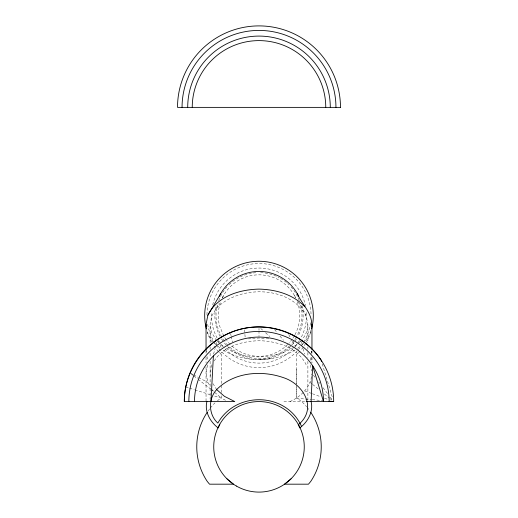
<?xml version="1.0" encoding="UTF-8"?>
<svg xmlns="http://www.w3.org/2000/svg" width="518" height="518" viewBox="0 0 518 518"><rect width="100%" height="100%" fill="white"/><g stroke="black" fill="none" stroke-linecap="round" stroke-linejoin="round"><path stroke-width="0.39" stroke-dasharray="2.59 1.94" d="M310.567 360.301L310.981 356.455M311.396 352.616L311.558 351.075M210.114 342.838L210.114 324.404L211.784 315.967L219.263 303.354M207.699 364.912L206.041 373.284L207.847 382.426L210.289 386.357M211.784 364.853L210.114 373.284L211.027 377.887M298.258 302.13C306.391 312.898 312.373 327.855 302.149 339.387M310.755 330.497L310.152 333.54L305.27 341.401M289.944 401.573C301.107 396.743 311.02 386.693 311.804 374.048M213.552 354.098L215.009 348.711M216.051 344.865L217.508 339.478M222.235 297.928L223.724 295.208M214.225 360.923C223.459 346.063 242.508 341.252 259 340.695C277.065 341.077 297.811 347.416 306.216 364.853M216.666 308.106C239.361 284.887 289.873 285.573 306.216 315.967M294.761 346.406L298.349 343.292M298.944 342.774L301.334 340.695M297.649 348.323L301.256 345.189M301.858 344.664L304.862 342.055M217.418 400.841L221.659 397.358L221.659 395.765M293.564 347.448C273.083 359.88 245.694 360.101 225.11 347.792M295.072 350.071C273.374 362.807 244.625 362.807 222.928 350.071M259 359.706L270.422 358.203M248.517 338.901L251.742 338.617M252.551 338.545L259 337.982L265.449 338.545M283.948 401.573L305.853 401.573M266.258 338.617L269.483 338.901M296.445 398.251L311.499 399.598M312.289 399.663L323.381 400.654M185.755 387.004L188.798 387.963M189.562 388.202L194.133 389.64M194.891 389.879L210.127 394.664M214.698 396.095L221.555 398.251L226.754 400.913M304.862 390.941L311.687 393.46M312.445 393.738L320.791 396.82M324.579 398.219L328.373 399.618M192.858 374.508L190.002 372.999L193.13 375.42M193.57 374.883L197.857 377.143M198.569 377.518L207.847 382.426M193.751 375.906L197.507 378.813M198.129 379.299L210.638 388.999M211.26 389.484L221.555 398.251M310.152 382.426L312.011 383.935M312.626 384.44L318.823 389.478M324.391 394.017L329.351 398.051M329.966 398.549L331.824 400.064M296.322 386.933L296.341 397.358L303.004 402.829A62.238 62.238 0 0 1 306.617 406.766M217.262 341.22L220.254 343.816M220.849 344.334L224.436 347.448M214.342 343.104L217.346 345.713M217.948 346.231L220.351 348.323M260.787 328.496L262.574 330.102M265.553 332.77L269.729 336.512M274.559 329.526L277.046 332.524M280.018 336.117L283.495 340.313M313.403 375.174L315.339 377.687M318.719 382.09L319.684 383.346M323.064 387.742L327.408 393.402M330.303 397.176L332.718 400.317M216.666 340.695L211.784 332.841L210.114 324.404M213.138 342.055L207.847 333.54L207.245 330.497M212.989 383.657L216.666 389.581M212.322 389.627L213.138 390.941M294.276 295.208L295.869 297.979M288.733 334.634L290.281 337.367M292.592 341.479L295.674 346.956M218.13 340.838L218.751 342.204M220.001 344.923L221.555 348.323M223.724 335.942L219.651 326.12A40.734 40.734 0 0 1 220.804 301.411M322.261 363.927L332.75 398.504M300.906 341.019L301.949 344.865M302.991 348.711L304.448 354.098M230.581 333.359L231.067 335.696M231.229 336.473L232.362 341.932M310.301 364.912L311.506 371.005M206.274 349.533L206.604 352.616M207.019 356.455L207.433 360.301M244.554 329.882L245.169 337.632M311.823 351.139L311.836 353.516M311.862 357.465L311.888 362.211M296.315 383.728L296.27 354.856L297.403 353.982A54.312 54.312 0 0 0 300.084 351.1M311.959 350.848L311.959 353.25M311.959 357.258L311.959 362.872M307.886 324.404L307.886 342.89M307.886 346.911L307.886 349.326M307.886 352.538L307.886 357.362M307.886 361.383L307.886 399.967M296.341 369.425L296.341 383.793M296.341 384.589L296.341 397.358M259 328.477L259 330.063M259 330.853L259 336.396M221.659 392.573L221.659 354.804L220.597 353.982A54.312 54.312 0 0 1 218.965 352.285M210.114 346.84L210.114 350.045M210.114 353.25L210.114 357.258M210.114 361.266L210.114 399.151M206.041 350.848L206.041 353.25M206.041 357.258L206.041 362.872M206.041 366.873L206.041 401.573M208.113 411.007A62.238 62.238 0 0 1 209.932 408.553M210.412 407.951A62.238 62.238 0 0 1 214.996 402.829M307.109 407.355A62.238 62.238 0 0 1 309.887 411.007M297.196 301.411A40.734 40.734 0 0 1 295.007 334.622M294.276 335.942A40.734 40.734 0 0 1 292.664 338.513M292.23 339.141A40.734 40.734 0 0 1 288.856 343.292M287.807 344.379A40.734 40.734 0 0 1 230.737 344.91M230.193 344.379A40.734 40.734 0 0 1 226.683 340.378M226.224 339.763A40.734 40.734 0 0 1 224.106 336.596M222.3 297.895A40.734 40.734 0 0 1 295.7 297.895M310.806 331.896A54.312 54.312 0 0 1 306.423 342.055M305.639 343.408A54.312 54.312 0 0 1 300.602 350.498M218.434 351.696A54.312 54.312 0 0 1 213.183 344.748M211.577 342.055A54.312 54.312 0 0 1 207.194 331.896M310.554 322.772A52.053 52.053 0 0 1 207.446 322.772M206.954 314.782A52.053 52.053 0 0 1 259 263.526A52.053 52.053 0 0 1 311.046 314.782M301.994 305.639A44.134 44.134 0 0 1 297.96 336.305M296.432 338.953A44.134 44.134 0 0 1 294.243 342.133M293.777 342.748A44.134 44.134 0 0 1 223.297 341.511M222.844 340.883A44.134 44.134 0 0 1 221.568 338.953M220.04 336.305A44.134 44.134 0 0 1 216.006 305.639M300.731 305.219A43 43 0 0 1 296.633 336.383M296.238 337.076A43 43 0 0 1 294.535 339.789M294.075 340.455A43 43 0 0 1 291.051 344.237M289.407 345.985A43 43 0 0 1 228.593 345.985M228.037 345.415A43 43 0 0 1 224.89 341.757M224.398 341.109A43 43 0 0 1 222.164 337.762M221.762 337.076A43 43 0 0 1 217.269 305.219M218.687 300.628A43 43 0 0 1 226.949 286.914M229.163 284.615A43 43 0 0 1 257.401 272.61M260.599 272.61A43 43 0 0 1 279.105 277.564M280.497 278.341A43 43 0 0 1 288.837 284.615M291.051 286.914A43 43 0 0 1 295.836 293.389M296.238 294.075A43 43 0 0 1 299.313 300.628M306.423 312.483A47.526 47.526 0 0 1 300.906 337.989M299.365 340.663A47.526 47.526 0 0 1 297.636 343.253M297.177 343.887A47.526 47.526 0 0 1 293.68 348.077M292.605 349.184A47.526 47.526 0 0 1 223.795 347.507M223.277 346.924A47.526 47.526 0 0 1 219.917 342.612M219.477 341.971A47.526 47.526 0 0 1 218.635 340.663M217.094 337.989A47.526 47.526 0 0 1 211.577 312.483M212.717 304.772A47.526 47.526 0 0 1 305.452 305.529"/><path stroke-width="0.78" d="M210.968 401.573L213.39 355.97M298.407 424.715C317.78 408.65 303.703 384.155 283.443 377.654C261.318 369.897 233.702 372.215 216.666 389.581L224.436 396.328L234.796 401.573L184.317 401.573C184.078 366.893 210.366 334.861 244.431 328.328C273.446 322.572 304.649 335.502 321.095 360.081L321.561 361.622M206.041 349.249L206.041 324.404L207.847 315.268L220.785 293.512M206.896 401.573C204.338 411.583 210.282 422.086 218.246 427.965L219.8 424.21M311.506 326.69C313.286 313.882 301.852 304.48 297.215 293.512M207.847 315.268C216.958 296.38 239.433 289.51 259 289.102C275.686 289.478 293.104 294.295 304.862 306.753M216.666 389.581C207.99 398.931 208.476 414.724 217.845 423.076C236.15 390.689 286.325 392.184 301.541 426.411M291.006 478.846L284.505 484.181L308.475 484.181L310.748 481.416A62.238 62.238 0 0 0 310.748 412.263M306.216 401.573L333.683 401.573A74.683 74.683 0 0 0 259 326.89A74.683 74.683 0 0 0 184.317 401.573M329.72 401.223L333.683 401.573M226.994 478.846L233.495 484.181L209.525 484.181L207.252 481.416A62.238 62.238 0 0 1 207.252 412.263M298.2 424.21L299.754 427.965C307.718 422.086 313.662 411.583 311.104 401.573L312.626 365.74L323.497 401.573A64.497 64.497 0 0 0 259 337.076A64.497 64.497 0 0 0 194.503 401.573M206.041 324.404L206.494 326.69M311.959 324.404L311.959 349.249M182.058 107.375A76.942 76.942 0 0 1 259 30.426A76.942 76.942 0 0 1 335.942 107.375M187.71 107.375A71.29 71.29 0 0 1 259 36.085A71.29 71.29 0 0 1 330.29 107.375M192.236 107.375A66.764 66.764 0 0 1 259 40.611A66.764 66.764 0 0 1 325.764 107.375M206.339 328.878A54.312 54.312 0 0 1 259 261.266A54.312 54.312 0 0 1 311.661 328.878M219.341 296.218A44.134 44.134 0 0 1 298.659 296.218M188.843 401.573A70.157 70.157 0 0 1 259 331.416A70.157 70.157 0 0 1 329.157 401.573M340.475 107.375L177.525 107.375A81.475 81.475 0 0 1 259 25.9A81.475 81.475 0 0 1 340.475 107.375M236.37 486.033A45.26 45.26 0 0 0 304.26 446.84A45.26 45.26 0 0 0 236.37 407.64A45.26 45.26 0 0 0 236.37 486.033"/></g></svg>
